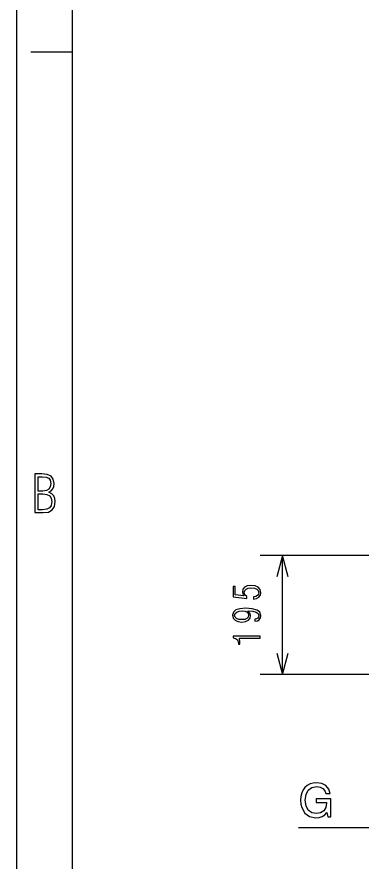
# Model space of a CAD drawing. Extents: x 0 to 420, y 0 to 297.
# Drawn here: x 0 to 31.2, y 149.5 to 225.9 of the extents above; entities that cross this region are included whole.
import ezdxf

# ---------------------------------------------------------------- set-up
doc = ezdxf.new("R2010")
doc.units = 0
doc.layers.get('0').update_dxf_attribs({"linetype": 'CONTINUOUS'})

msp = doc.modelspace()

# ---------------------------------------------------------------- linework, layer by layer
at = {"color": 7}
for p, q in [((0, 0), (0, 297)), ((5, 292), (5, 5)), ((5, 222.699997), (1.25, 222.699997))]:
    msp.add_line(p, q, dxfattribs=at)
at = {"color": 34}
for p, q in [((58.426491, 177.208618), (22.033779, 177.208618)), ((24.033779, 166.430832), (24.033779, 177.208618)), ((35.033436, 166.430832), (22.033779, 166.430832))]:
    msp.add_line(p, q, dxfattribs=at)
at = {"color": 7}
for points in [[(1.633222, 181.075851), (2.370805, 181.075851), (2.854698, 181.132233), (3.202349, 181.320145), (3.404362, 181.630219), (3.474832, 182.085922), (3.437248, 182.367798), (3.333892, 182.597992), (3.155369, 182.77652), (2.906376, 182.917465), (3.108389, 183.039612), (3.249329, 183.21344), (3.333892, 183.438934), (3.362081, 183.716125), (3.291611, 184.115448), (3.089597, 184.38324), (2.741946, 184.52887), (2.253356, 184.575851), (1.633222, 184.575851)], [(1.924497, 183.030212), (1.924497, 184.317459), (2.300335, 184.317459), (2.643289, 184.284576), (2.882886, 184.185913), (3.019127, 183.998001), (3.066107, 183.706726), (3.019127, 183.396652), (2.892282, 183.189941), (2.666779, 183.067795), (2.342618, 183.030212)], [(1.924497, 181.338943), (1.924497, 182.77182), (2.356711, 182.77182), (2.713758, 182.729538), (2.96745, 182.602692), (3.117785, 182.391281), (3.169463, 182.085922), (3.117785, 181.733566), (2.962752, 181.503372), (2.704362, 181.376526), (2.333221, 181.338943)], [(28.058155, 153.973862), (28.145779, 153.573303), (28.412815, 153.573303), (28.412815, 155.192215), (27.09849, 155.192215), (27.09849, 154.854248), (28.037294, 154.854248), (28.037294, 154.816696), (27.970535, 154.416138), (27.778601, 154.115723), (27.486528, 153.923798), (27.106834, 153.861206), (26.689589, 153.940475), (26.372482, 154.178314), (26.172203, 154.56218), (26.105444, 155.08374), (26.172203, 155.60112), (26.376654, 155.98082), (26.697933, 156.218643), (27.136042, 156.302094), (27.444805, 156.256195), (27.690979, 156.135193), (27.866222, 155.934921), (27.966362, 155.667877), (28.362745, 155.667877), (28.229227, 156.080948), (27.970535, 156.389709), (27.603357, 156.58165), (27.136042, 156.652573), (26.814762, 156.623367), (26.531034, 156.539917), (26.280687, 156.406403), (26.072063, 156.22699), (25.905167, 155.997498), (25.784164, 155.726288), (25.709061, 155.413361), (25.684025, 155.067047), (25.709061, 154.720734), (25.784164, 154.411972), (26.067892, 153.915451), (26.497656, 153.598343), (27.04842, 153.489853), (27.35301, 153.523239), (27.620049, 153.610855), (27.857878, 153.761063)]]:
    msp.add_lwpolyline(points, close=True, dxfattribs=at)
at = {"color": 34}
for points in [[(24.551418, 175.276764), (24.033779, 177.208618), (23.51614, 175.276764)], [(23.51614, 168.362671), (24.033779, 166.430832), (24.551418, 168.362671)]]:
    msp.add_lwpolyline(points, dxfattribs=at)
at = {"color": 7}
for points in [[(60.420582, 177.208618), (40.512722, 152.588608), (25.492092, 152.588608)], [(70.694321, 170.647202), (40.512722, 152.588608), (25.492092, 152.588608)]]:
    msp.add_lwpolyline(points, dxfattribs=at)
at = {"color": 34}
for points in [[(21.416328, 173.260605), (21.701565, 173.307587), (21.912971, 173.425034), (22.037136, 173.602875), (22.084114, 173.837784), (22.027069, 174.119659), (21.85257, 174.324356), (21.57069, 174.448517), (21.174717, 174.492142), (20.85257, 174.448517), (20.610962, 174.33107), (20.459953, 174.146515), (20.406261, 173.914978), (20.439819, 173.723694), (20.537136, 173.545837), (19.76532, 173.643158), (19.76532, 174.398193), (19.57069, 174.398193), (19.57069, 173.472015), (20.825722, 173.321014), (20.825722, 173.495499), (20.644516, 173.649872), (20.580757, 173.871338), (20.621029, 174.039124), (20.738476, 174.166641), (20.929749, 174.250534), (21.188141, 174.280731), (21.493507, 174.247192), (21.714985, 174.159927), (21.85257, 174.022339), (21.896194, 173.837784), (21.86935, 173.690125), (21.778748, 173.579407), (21.627739, 173.502213), (21.416328, 173.461945)], [(20.916328, 172.203552), (21.342503, 172.169998), (21.647873, 172.082764), (21.832436, 171.94516), (21.892838, 171.760605), (21.86935, 171.636444), (21.798878, 171.539124), (21.688141, 171.472015), (21.533779, 171.441818), (21.533779, 171.247192), (21.76532, 171.287445), (21.936462, 171.394836), (22.040489, 171.552551), (22.080757, 171.760605), (21.996864, 172.062622), (21.738476, 172.270676), (21.302235, 172.391479), (20.684784, 172.431747), (20.174717, 172.391479), (19.812302, 172.277374), (19.597534, 172.082764), (19.523712, 171.800873), (19.580757, 171.54248), (19.741833, 171.351196), (20.006931, 171.227051), (20.36264, 171.186768), (20.701565, 171.227051), (20.949886, 171.347855), (21.104248, 171.53241), (21.154583, 171.767319), (21.097534, 171.998856)], [(19.704918, 171.784088), (19.751896, 171.951874), (19.892838, 172.079407), (20.117672, 172.156586), (20.429749, 172.183411), (20.66465, 172.153229), (20.835789, 172.07605), (20.943176, 171.951874), (20.97673, 171.794159), (20.939819, 171.626373), (20.822369, 171.502213), (20.634449, 171.425034), (20.365993, 171.40155), (20.080757, 171.425034), (19.87606, 171.502213), (19.748543, 171.623016)], [(22.033779, 169.710266), (22.033779, 169.914978), (19.57069, 169.914978), (19.57069, 169.757263), (19.788811, 169.703552), (19.933105, 169.596191), (20.020355, 169.425049), (20.050556, 169.186783), (20.17807, 169.186783), (20.181427, 169.321014), (20.151226, 169.710266)]]:
    msp.add_lwpolyline(points, close=True, dxfattribs=at)

doc.saveas('drawing.dxf')
